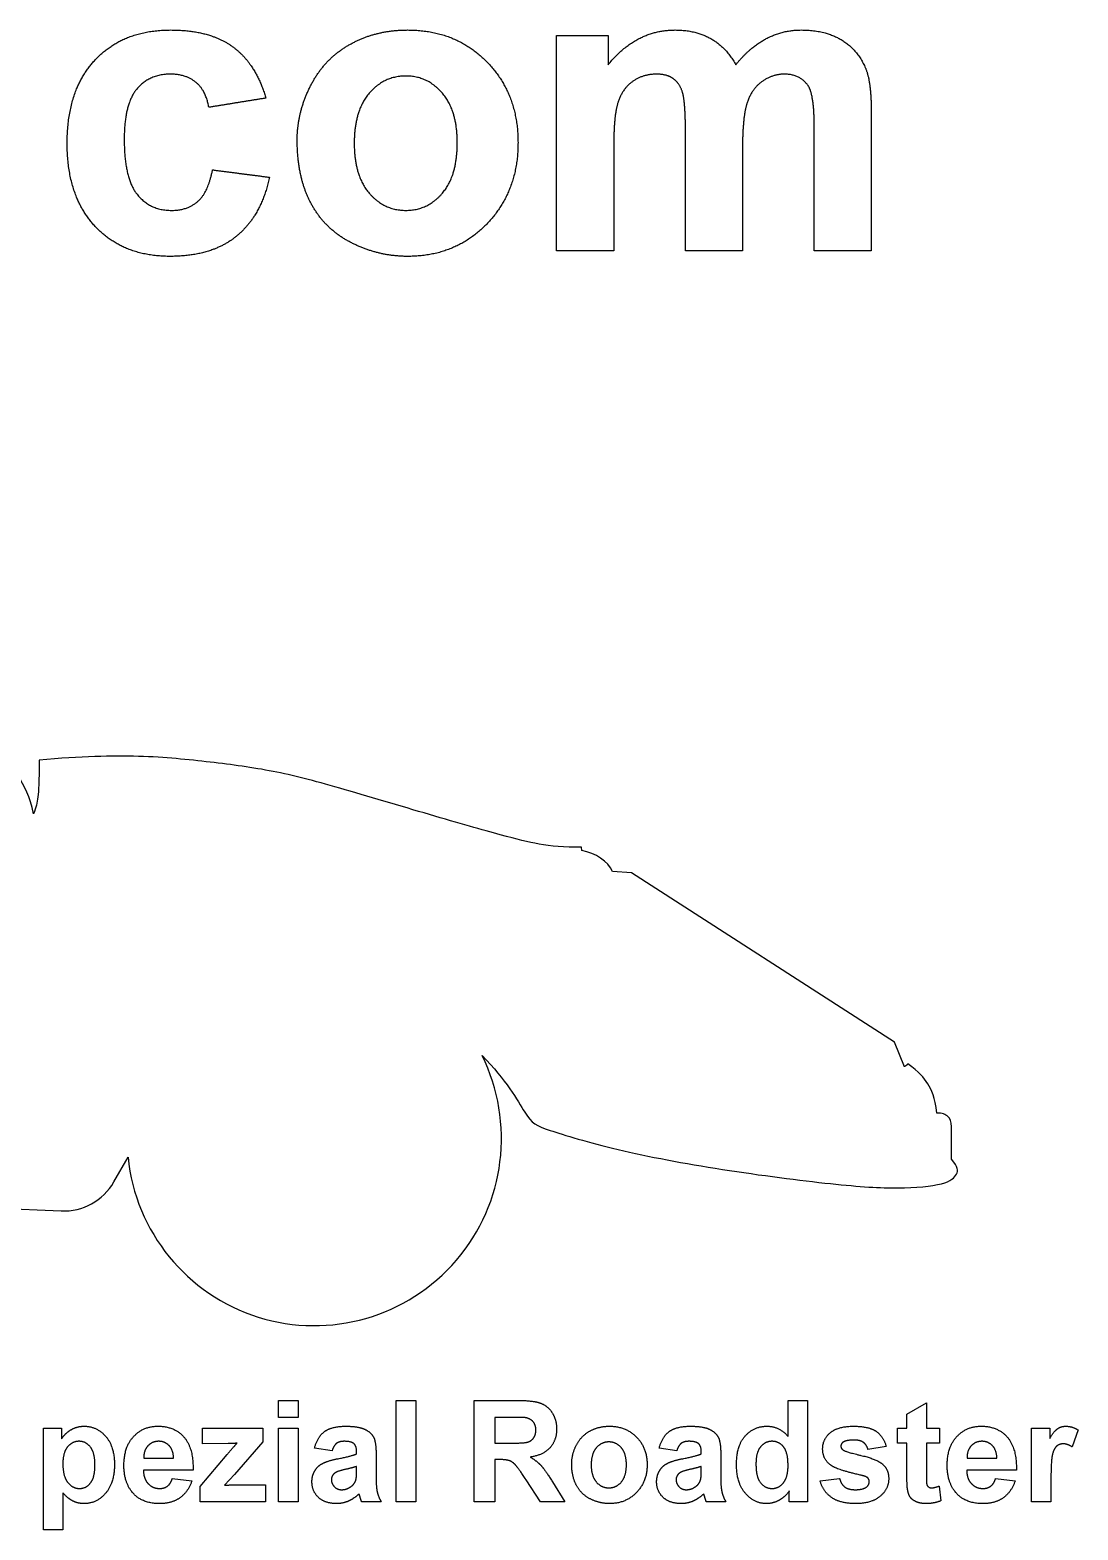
# Model space of a CAD drawing. Header units: millimetres. Extents: x -155 to 163, y -128 to 149.
# Drawn here: x 47.79 to 75.92, y 106.68 to 146.93 of the extents above; entities that cross this region are included whole.
import ezdxf

# ---------------------------------------------------------------- set-up
doc = ezdxf.new("R2010")
doc.units = ezdxf.units.MM
doc.header["$MEASUREMENT"] = 0
doc.layers.add('Layer 03', color=5, linetype='Continuous')

msp = doc.modelspace()

# ---------------------------------------------------------------- linework, layer by layer
at = {"layer": 'Layer 03'}
for p, q in [((62.598, 124.915), (62.597, 125.001)), ((63.939, 124.316), (63.426, 124.347)), ((70.991, 119.769), (63.939, 124.316)), ((71.259, 119.111), (70.991, 119.769)), ((72.522, 116.629), (72.522, 117.494)), ((50.042, 116.019), (50.424, 116.683)), ((44.445, 115.416), (48.63, 115.241)), ((54.465, 109.703), (54.465, 110.158)), ((54.465, 110.158), (54.988, 110.158)), ((54.988, 110.158), (54.988, 109.703)), ((57.621, 107.441), (57.621, 110.158)), ((57.621, 110.158), (58.144, 110.158)), ((58.144, 110.158), (58.144, 107.441)), ((59.714, 107.441), (59.714, 110.158)), ((59.714, 110.158), (60.863, 110.158)), ((68.136, 109.193), (68.136, 110.158)), ((68.136, 110.158), (68.659, 110.158)), ((68.659, 110.158), (68.659, 107.441)), ((71.326, 109.787), (71.849, 110.091)), ((71.849, 110.091), (71.849, 109.416)), ((54.988, 109.703), (54.465, 109.703)), ((60.695, 109.703), (60.271, 109.703)), ((60.271, 109.703), (60.271, 109.011)), ((71.326, 109.416), (71.326, 109.787)), ((48.152, 106.682), (48.152, 109.416)), ((48.152, 109.416), (48.642, 109.416)), ((48.642, 109.416), (48.642, 109.128)), ((52.422, 108.994), (52.422, 109.416)), ((52.422, 109.416), (54.043, 109.416)), ((54.043, 109.416), (54.043, 109.044)), ((54.465, 107.441), (54.465, 109.416)), ((54.465, 109.416), (54.988, 109.416)), ((54.988, 109.416), (54.988, 107.441)), ((71.073, 109.011), (71.073, 109.416)), ((71.073, 109.416), (71.326, 109.416)), ((71.849, 109.416), (72.204, 109.416)), ((72.204, 109.416), (72.204, 109.011)), ((74.668, 107.441), (74.668, 109.416)), ((74.668, 109.416), (75.157, 109.416)), ((75.157, 109.416), (75.157, 109.137)), ((75.917, 109.367), (75.757, 108.909)), ((52.355, 107.846), (53.085, 108.71)), ((53.113, 108.999), (52.422, 108.994)), ((54.043, 109.044), (53.281, 108.17)), ((55.899, 108.808), (55.427, 108.876)), ((56.558, 108.724), (56.558, 108.777)), ((57.081, 108.704), (57.081, 108.092)), ((60.271, 109.011), (60.672, 109.011)), ((65.149, 108.808), (64.676, 108.876)), ((65.807, 108.724), (65.807, 108.777)), ((66.33, 108.704), (66.33, 108.092)), ((70.769, 108.926), (70.28, 108.842)), ((71.326, 109.011), (71.073, 109.011)), ((71.326, 108.14), (71.326, 109.011)), ((72.204, 109.011), (71.849, 109.011)), ((71.849, 109.011), (71.849, 108.195)), ((52.169, 108.285), (50.836, 108.285)), ((50.845, 108.606), (51.646, 108.606)), ((56.558, 108.282), (56.558, 108.386)), ((60.381, 108.572), (60.271, 108.572)), ((60.271, 108.572), (60.271, 107.441)), ((65.807, 108.282), (65.807, 108.386)), ((74.263, 108.285), (72.93, 108.285)), ((72.939, 108.606), (73.74, 108.606)), ((51.612, 108.066), (52.135, 107.998)), ((53.281, 108.17), (53.013, 107.88)), ((53.287, 107.897), (54.11, 107.897)), ((54.11, 107.897), (54.11, 107.441)), ((61.492, 107.441), (61.105, 108.031)), ((61.816, 107.97), (62.144, 107.441)), ((68.997, 107.998), (69.52, 108.066)), ((72.195, 107.862), (72.238, 107.466)), ((73.706, 108.066), (74.229, 107.998)), ((75.191, 108.052), (75.191, 107.441)), ((48.675, 107.677), (48.675, 106.682)), ((52.355, 107.441), (52.355, 107.846)), ((68.17, 107.441), (68.17, 107.729)), ((54.11, 107.441), (52.355, 107.441)), ((54.988, 107.441), (54.465, 107.441)), ((57.216, 107.441), (56.693, 107.441)), ((58.144, 107.441), (57.621, 107.441)), ((60.271, 107.441), (59.714, 107.441)), ((62.144, 107.441), (61.492, 107.441)), ((66.465, 107.441), (65.942, 107.441)), ((68.659, 107.441), (68.17, 107.441)), ((75.191, 107.441), (74.668, 107.441)), ((48.675, 106.682), (48.152, 106.682))]:
    msp.add_line(p, q, dxfattribs=at)
for centre, radius, start, end in [((55.421, 117.187), 5.023, 185.7557, 26.2818), ((48.695, 116.794), 1.554, 267.605, 330.1113)]:
    msp.add_arc(centre, radius, start, end, dxfattribs=at)
for points, degree in [([(49.541, 146.124), (50.291, 146.926), (51.57, 146.926)], 2), ([(51.57, 146.926), (52.617, 146.926), (53.235, 146.475)], 2), ([(56.393, 146.548), (57.077, 146.926), (57.921, 146.926)], 2), ([(57.921, 146.926), (59.224, 146.926), (60.056, 146.069)], 2), ([(63.309, 145.995), (64.063, 146.926), (65.106, 146.926)], 2), ([(65.106, 146.926), (65.659, 146.926), (66.066, 146.694)], 2), ([(67.551, 146.694), (67.989, 146.926), (68.487, 146.926)], 2), ([(68.487, 146.926), (69.12, 146.926), (69.559, 146.667)], 2), ([(55.336, 145.454), (55.709, 146.171), (56.393, 146.548)], 2), ([(61.926, 146.778), (62.617, 146.778), (63.309, 146.778)], 2), ([(61.926, 141), (61.926, 143.889), (61.926, 146.778)], 2), ([(63.309, 146.778), (63.309, 146.386), (63.309, 145.995)], 2), ([(66.066, 146.694), (66.473, 146.463), (66.734, 145.995)], 2), ([(66.734, 145.995), (67.113, 146.463), (67.551, 146.694)], 2), ([(69.559, 146.667), (69.997, 146.407), (70.214, 145.906)], 2), ([(48.79, 143.883), (48.79, 145.323), (49.541, 146.124)], 2), ([(53.235, 146.475), (53.853, 146.023), (54.123, 145.099)], 2), ([(51.559, 145.741), (50.994, 145.741), (50.657, 145.34)], 2), ([(52.251, 145.517), (51.985, 145.741), (51.559, 145.741)], 2), ([(57.879, 145.691), (57.293, 145.691), (56.894, 145.227)], 2), ([(58.862, 145.227), (58.465, 145.691), (57.879, 145.691)], 2), ([(60.056, 146.069), (60.889, 145.213), (60.889, 143.905)], 2), ([(64.599, 145.741), (64.252, 145.741), (63.974, 145.55)], 2), ([(65.055, 145.621), (64.887, 145.741), (64.599, 145.741)], 2), ([(68.038, 145.741), (67.721, 145.741), (67.441, 145.545)], 2), ([(68.684, 145.414), (68.474, 145.741), (68.038, 145.741)], 2), ([(70.214, 145.906), (70.37, 145.535), (70.37, 144.705)], 2), ([(50.657, 145.34), (50.321, 144.938), (50.321, 143.997)], 2), ([(52.593, 144.852), (52.517, 145.294), (52.251, 145.517)], 2), ([(54.963, 143.971), (54.963, 144.737), (55.336, 145.454)], 2), ([(63.974, 145.55), (63.697, 145.36), (63.577, 145)], 2), ([(65.303, 145.257), (65.223, 145.502), (65.055, 145.621)], 2), ([(67.441, 145.545), (67.161, 145.349), (67.037, 144.971)], 2), ([(68.84, 144.304), (68.84, 145.164), (68.684, 145.414)], 2), ([(54.123, 145.099), (53.358, 144.975), (52.593, 144.852)], 2), ([(56.894, 145.227), (56.494, 144.762), (56.494, 143.889)], 2), ([(59.259, 143.9), (59.259, 144.762), (58.862, 145.227)], 2), ([(63.577, 145), (63.457, 144.641), (63.457, 143.809)], 2), ([(65.383, 144.167), (65.383, 145.012), (65.303, 145.257)], 2), ([(67.037, 144.971), (66.914, 144.593), (66.914, 143.776)], 2), ([(70.37, 144.705), (70.37, 142.853), (70.37, 141)], 2), ([(65.383, 141), (65.383, 142.584), (65.383, 144.167)], 2), ([(68.84, 141), (68.84, 142.652), (68.84, 144.304)], 2), ([(49.541, 141.656), (48.79, 142.461), (48.79, 143.883)], 2), ([(50.321, 143.997), (50.321, 142.95), (50.666, 142.518)], 2), ([(55.336, 142.272), (54.963, 142.97), (54.963, 143.971)], 2), ([(56.494, 143.889), (56.494, 143.015), (56.894, 142.551)], 2), ([(58.862, 142.551), (59.259, 143.015), (59.259, 143.9)], 2), ([(60.889, 143.905), (60.889, 142.586), (60.048, 141.719)], 2), ([(63.457, 143.809), (63.457, 142.404), (63.457, 141)], 2), ([(66.914, 143.776), (66.914, 142.388), (66.914, 141)], 2), ([(52.301, 142.331), (52.577, 142.576), (52.691, 143.173)], 2), ([(52.691, 143.173), (53.457, 143.074), (54.222, 142.975)], 2), ([(54.222, 142.975), (53.989, 141.924), (53.328, 141.388)], 2), ([(50.666, 142.518), (51.01, 142.086), (51.59, 142.086)], 2), ([(56.894, 142.551), (57.293, 142.086), (57.879, 142.086)], 2), ([(57.879, 142.086), (58.465, 142.086), (58.862, 142.551)], 2), ([(51.59, 142.086), (52.024, 142.086), (52.301, 142.331)], 2), ([(56.426, 141.213), (55.709, 141.574), (55.336, 142.272)], 2), ([(60.048, 141.719), (59.208, 140.852), (57.931, 140.852)], 2), ([(51.555, 140.852), (50.292, 140.852), (49.541, 141.656)], 2), ([(53.328, 141.388), (52.667, 140.852), (51.555, 140.852)], 2), ([(57.931, 140.852), (57.142, 140.852), (56.426, 141.213)], 2), ([(63.457, 141), (62.691, 141), (61.926, 141)], 2), ([(66.914, 141), (66.148, 141), (65.383, 141)], 2), ([(70.37, 141), (69.605, 141), (68.84, 141)], 2), ([(47.889, 125.9), (47.795, 126.355), (47.474, 126.964), (46.998, 127.484), (46.323, 127.982), (45.227, 128.48), (43.999, 128.79), (42.599, 128.978), (41.68, 129.023), (41.06, 129.034)], 3), ([(48.041, 127.339), (48.037, 126.741), (48.01, 126.297), (47.963, 126.075), (47.889, 125.9)], 3), ([(62.597, 125.001), (62.117, 124.987), (61.421, 125.076), (60.604, 125.271), (58.642, 125.833), (55.923, 126.647), (54.327, 127.067), (52.657, 127.286), (50.811, 127.481), (49.169, 127.435), (48.041, 127.339)], 3), ([(63.426, 124.347), (63.303, 124.627), (62.972, 124.835), (62.598, 124.915)], 3), ([(59.925, 119.411), (60.578, 118.758), (61.164, 117.641), (61.478, 117.476), (63.412, 116.881), (66.322, 116.335), (69.546, 115.922), (71.137, 115.823), (72.416, 115.943), (72.696, 116.232), (72.712, 116.414), (72.522, 116.629)], 3), ([(71.348, 119.185), (71.314, 119.142), (71.259, 119.111)], 2), ([(72.128, 117.861), (72.079, 118.303), (71.907, 118.673), (71.653, 118.97), (71.348, 119.185)], 3), ([(72.522, 117.494), (72.522, 117.643), (72.452, 117.792), (72.277, 117.874), (72.128, 117.861)], 3), ([(60.863, 110.158), (61.296, 110.158), (61.493, 110.085)], 2), ([(61.493, 110.085), (61.689, 110.012), (61.807, 109.824)], 2), ([(48.894, 109.371), (49.054, 109.466), (49.248, 109.466)], 2), ([(49.248, 109.466), (49.587, 109.466), (49.823, 109.195)], 2), ([(50.571, 109.187), (50.829, 109.466), (51.224, 109.466)], 2), ([(51.224, 109.466), (51.668, 109.466), (51.924, 109.176)], 2), ([(55.697, 109.322), (55.888, 109.466), (56.266, 109.466)], 2), ([(56.266, 109.466), (56.608, 109.466), (56.776, 109.384)], 2), ([(61.091, 109.694), (61.025, 109.703), (60.695, 109.703)], 2), ([(61.295, 109.586), (61.223, 109.671), (61.091, 109.694)], 2), ([(61.368, 109.364), (61.368, 109.502), (61.295, 109.586)], 2), ([(61.807, 109.824), (61.925, 109.637), (61.925, 109.395)], 2), ([(62.819, 109.337), (63.053, 109.466), (63.341, 109.466)], 2), ([(63.341, 109.466), (63.786, 109.466), (64.071, 109.174)], 2), ([(64.946, 109.322), (65.138, 109.466), (65.515, 109.466)], 2), ([(65.515, 109.466), (65.858, 109.466), (66.026, 109.384)], 2), ([(66.985, 109.204), (67.217, 109.466), (67.572, 109.466)], 2), ([(67.572, 109.466), (67.898, 109.466), (68.136, 109.193)], 2), ([(69.267, 109.29), (69.47, 109.466), (69.895, 109.466)], 2), ([(69.895, 109.466), (70.301, 109.466), (70.498, 109.33)], 2), ([(72.665, 109.187), (72.923, 109.466), (73.318, 109.466)], 2), ([(73.318, 109.466), (73.761, 109.466), (74.018, 109.176)], 2), ([(75.372, 109.401), (75.467, 109.466), (75.588, 109.466)], 2), ([(75.588, 109.466), (75.759, 109.466), (75.917, 109.367)], 2), ([(48.642, 109.128), (48.735, 109.276), (48.894, 109.371)], 2), ([(49.823, 109.195), (50.059, 108.924), (50.059, 108.44)], 2), ([(50.313, 108.413), (50.313, 108.907), (50.571, 109.187)], 2), ([(51.924, 109.176), (52.18, 108.885), (52.169, 108.285)], 2), ([(55.427, 108.876), (55.505, 109.177), (55.697, 109.322)], 2), ([(56.776, 109.384), (56.944, 109.301), (57.012, 109.173)], 2), ([(57.012, 109.173), (57.081, 109.045), (57.081, 108.704)], 2), ([(61.161, 109.044), (61.258, 109.078), (61.313, 109.16)], 2), ([(61.313, 109.16), (61.368, 109.241), (61.368, 109.364)], 2), ([(61.925, 109.395), (61.925, 109.089), (61.748, 108.889)], 2), ([(62.457, 108.963), (62.585, 109.208), (62.819, 109.337)], 2), ([(64.071, 109.174), (64.355, 108.881), (64.355, 108.434)], 2), ([(64.676, 108.876), (64.754, 109.177), (64.946, 109.322)], 2), ([(66.026, 109.384), (66.193, 109.301), (66.262, 109.173)], 2), ([(66.262, 109.173), (66.33, 109.045), (66.33, 108.704)], 2), ([(66.752, 108.436), (66.752, 108.941), (66.985, 109.204)], 2), ([(69.064, 108.855), (69.064, 109.114), (69.267, 109.29)], 2), ([(69.908, 109.095), (69.702, 109.095), (69.613, 109.037)], 2), ([(70.16, 109.03), (70.072, 109.095), (69.908, 109.095)], 2), ([(70.498, 109.33), (70.695, 109.193), (70.769, 108.926)], 2), ([(72.406, 108.413), (72.406, 108.907), (72.665, 109.187)], 2), ([(74.018, 109.176), (74.274, 108.885), (74.263, 108.285)], 2), ([(75.157, 109.137), (75.277, 109.335), (75.372, 109.401)], 2), ([(48.799, 108.91), (48.675, 108.759), (48.675, 108.462)], 2), ([(49.111, 109.061), (48.923, 109.061), (48.799, 108.91)], 2), ([(49.414, 108.907), (49.292, 109.061), (49.111, 109.061)], 2), ([(49.536, 108.435), (49.536, 108.753), (49.414, 108.907)], 2), ([(50.958, 108.939), (50.843, 108.816), (50.845, 108.606)], 2), ([(51.248, 109.061), (51.072, 109.061), (50.958, 108.939)], 2), ([(51.526, 108.945), (51.412, 109.061), (51.248, 109.061)], 2), ([(51.646, 108.606), (51.64, 108.829), (51.526, 108.945)], 2), ([(53.085, 108.71), (53.264, 108.922), (53.351, 109.011)], 2), ([(53.351, 109.011), (53.261, 109.002), (53.113, 108.999)], 2), ([(56.018, 109.005), (55.945, 108.949), (55.899, 108.808)], 2), ([(56.223, 109.061), (56.092, 109.061), (56.018, 109.005)], 2), ([(56.062, 108.595), (56.42, 108.664), (56.558, 108.724)], 2), ([(56.488, 108.996), (56.418, 109.061), (56.223, 109.061)], 2), ([(56.558, 108.777), (56.558, 108.931), (56.488, 108.996)], 2), ([(60.672, 109.011), (61.063, 109.011), (61.161, 109.044)], 2), ([(61.748, 108.889), (61.571, 108.69), (61.218, 108.638)], 2), ([(62.33, 108.456), (62.33, 108.718), (62.457, 108.963)], 2), ([(62.99, 108.886), (62.853, 108.727), (62.853, 108.428)], 2), ([(63.327, 109.044), (63.126, 109.044), (62.99, 108.886)], 2), ([(63.663, 108.886), (63.527, 109.044), (63.327, 109.044)], 2), ([(63.798, 108.432), (63.798, 108.727), (63.663, 108.886)], 2), ([(65.268, 109.005), (65.194, 108.949), (65.149, 108.808)], 2), ([(65.473, 109.061), (65.341, 109.061), (65.268, 109.005)], 2), ([(65.311, 108.595), (65.669, 108.664), (65.807, 108.724)], 2), ([(65.737, 108.996), (65.667, 109.061), (65.473, 109.061)], 2), ([(65.807, 108.777), (65.807, 108.931), (65.737, 108.996)], 2), ([(67.399, 108.912), (67.275, 108.762), (67.275, 108.465)], 2), ([(67.706, 109.061), (67.523, 109.061), (67.399, 108.912)], 2), ([(68.015, 108.91), (67.894, 109.061), (67.706, 109.061)], 2), ([(68.136, 108.414), (68.136, 108.759), (68.015, 108.91)], 2), ([(69.299, 108.408), (69.064, 108.569), (69.064, 108.855)], 2), ([(69.613, 109.037), (69.554, 108.995), (69.554, 108.929)], 2), ([(69.554, 108.929), (69.554, 108.872), (69.606, 108.832)], 2), ([(69.606, 108.832), (69.676, 108.779), (70.092, 108.683)], 2), ([(70.092, 108.683), (70.509, 108.586), (70.673, 108.448)], 2), ([(70.28, 108.842), (70.248, 108.965), (70.16, 109.03)], 2), ([(73.051, 108.939), (72.937, 108.816), (72.939, 108.606)], 2), ([(73.341, 109.061), (73.166, 109.061), (73.051, 108.939)], 2), ([(73.62, 108.945), (73.505, 109.061), (73.341, 109.061)], 2), ([(73.74, 108.606), (73.734, 108.829), (73.62, 108.945)], 2), ([(75.233, 108.715), (75.191, 108.556), (75.191, 108.052)], 2), ([(75.347, 108.933), (75.274, 108.873), (75.233, 108.715)], 2), ([(75.524, 108.994), (75.419, 108.994), (75.347, 108.933)], 2), ([(75.757, 108.909), (75.631, 108.994), (75.524, 108.994)], 2), ([(48.675, 108.462), (48.675, 108.121), (48.805, 107.958)], 2), ([(49.418, 107.945), (49.536, 108.094), (49.536, 108.435)], 2), ([(50.059, 108.44), (50.059, 107.942), (49.821, 107.666)], 2), ([(50.509, 107.729), (50.313, 108), (50.313, 108.413)], 2), ([(50.836, 108.285), (50.842, 108.053), (50.965, 107.924)], 2), ([(55.359, 107.974), (55.359, 108.142), (55.437, 108.273)], 2), ([(55.437, 108.273), (55.515, 108.404), (55.656, 108.474)], 2), ([(55.656, 108.474), (55.797, 108.543), (56.062, 108.595)], 2), ([(56.253, 108.306), (56.045, 108.26), (55.981, 108.215)], 2), ([(56.558, 108.386), (56.461, 108.353), (56.253, 108.306)], 2), ([(56.538, 108.028), (56.558, 108.095), (56.558, 108.282)], 2), ([(60.655, 108.541), (60.569, 108.572), (60.381, 108.572)], 2), ([(60.818, 108.429), (60.741, 108.511), (60.655, 108.541)], 2), ([(61.105, 108.031), (60.896, 108.347), (60.818, 108.429)], 2), ([(61.218, 108.638), (61.394, 108.534), (61.508, 108.41)], 2), ([(61.508, 108.41), (61.622, 108.286), (61.816, 107.97)], 2), ([(62.457, 107.876), (62.33, 108.114), (62.33, 108.456)], 2), ([(62.853, 108.428), (62.853, 108.13), (62.99, 107.971)], 2), ([(63.663, 107.971), (63.798, 108.13), (63.798, 108.432)], 2), ([(64.355, 108.434), (64.355, 107.983), (64.068, 107.687)], 2), ([(64.609, 107.974), (64.609, 108.142), (64.687, 108.273)], 2), ([(64.687, 108.273), (64.765, 108.404), (64.905, 108.474)], 2), ([(64.905, 108.474), (65.046, 108.543), (65.311, 108.595)], 2), ([(65.502, 108.306), (65.294, 108.26), (65.23, 108.215)], 2), ([(65.807, 108.386), (65.711, 108.353), (65.502, 108.306)], 2), ([(65.787, 108.028), (65.807, 108.095), (65.807, 108.282)], 2), ([(66.99, 107.666), (66.752, 107.942), (66.752, 108.436)], 2), ([(67.275, 108.465), (67.275, 108.145), (67.361, 108.003)], 2), ([(68.012, 107.951), (68.136, 108.106), (68.136, 108.414)], 2), ([(70.101, 108.149), (69.468, 108.291), (69.299, 108.408)], 2), ([(70.673, 108.448), (70.837, 108.308), (70.837, 108.057)], 2), ([(72.602, 107.729), (72.406, 108), (72.406, 108.413)], 2), ([(72.93, 108.285), (72.935, 108.053), (73.059, 107.924)], 2), ([(48.805, 107.958), (48.934, 107.795), (49.12, 107.795)], 2), ([(49.12, 107.795), (49.299, 107.795), (49.418, 107.945)], 2), ([(50.965, 107.924), (51.088, 107.795), (51.273, 107.795)], 2), ([(51.273, 107.795), (51.398, 107.795), (51.483, 107.859)], 2), ([(51.483, 107.859), (51.568, 107.923), (51.612, 108.066)], 2), ([(52.135, 107.998), (52.035, 107.701), (51.817, 107.546)], 2), ([(53.013, 107.88), (53.234, 107.897), (53.287, 107.897)], 2), ([(55.534, 107.556), (55.359, 107.721), (55.359, 107.974)], 2), ([(55.981, 108.215), (55.882, 108.143), (55.882, 108.031)], 2), ([(55.882, 108.031), (55.882, 107.922), (55.961, 107.842)], 2), ([(56.419, 107.855), (56.51, 107.925), (56.538, 108.028)], 2), ([(57.081, 108.092), (57.081, 107.831), (57.109, 107.707)], 2), ([(62.83, 107.514), (62.585, 107.637), (62.457, 107.876)], 2), ([(62.99, 107.971), (63.126, 107.812), (63.327, 107.812)], 2), ([(63.327, 107.812), (63.527, 107.812), (63.663, 107.971)], 2), ([(64.784, 107.556), (64.609, 107.721), (64.609, 107.974)], 2), ([(65.23, 108.215), (65.132, 108.143), (65.132, 108.031)], 2), ([(65.132, 108.031), (65.132, 107.922), (65.21, 107.842)], 2), ([(65.668, 107.855), (65.759, 107.925), (65.787, 108.028)], 2), ([(66.33, 108.092), (66.33, 107.831), (66.359, 107.707)], 2), ([(67.361, 108.003), (67.486, 107.795), (67.709, 107.795)], 2), ([(67.709, 107.795), (67.887, 107.795), (68.012, 107.951)], 2), ([(69.304, 107.554), (69.069, 107.717), (68.997, 107.998)], 2), ([(69.52, 108.066), (69.554, 107.916), (69.656, 107.839)], 2), ([(70.276, 108.08), (70.237, 108.117), (70.101, 108.149)], 2), ([(70.245, 107.837), (70.313, 107.89), (70.313, 107.979)], 2), ([(70.313, 107.979), (70.313, 108.04), (70.276, 108.08)], 2), ([(70.837, 108.057), (70.837, 107.783), (70.61, 107.587)], 2), ([(71.343, 107.768), (71.326, 107.86), (71.326, 108.14)], 2), ([(71.849, 108.195), (71.849, 107.948), (71.859, 107.907)], 2), ([(71.859, 107.907), (71.869, 107.866), (71.905, 107.839)], 2), ([(71.991, 107.812), (72.061, 107.812), (72.195, 107.862)], 2), ([(73.059, 107.924), (73.182, 107.795), (73.366, 107.795)], 2), ([(73.366, 107.795), (73.492, 107.795), (73.577, 107.859)], 2), ([(73.577, 107.859), (73.662, 107.923), (73.706, 108.066)], 2), ([(74.229, 107.998), (74.128, 107.701), (73.911, 107.546)], 2), ([(48.951, 107.455), (48.82, 107.52), (48.675, 107.677)], 2), ([(49.244, 107.39), (49.082, 107.39), (48.951, 107.455)], 2), ([(49.821, 107.666), (49.583, 107.39), (49.244, 107.39)], 2), ([(51.273, 107.39), (50.757, 107.39), (50.509, 107.729)], 2), ([(51.817, 107.546), (51.6, 107.39), (51.273, 107.39)], 2), ([(56.014, 107.39), (55.71, 107.39), (55.534, 107.556)], 2), ([(55.961, 107.842), (56.039, 107.762), (56.16, 107.762)], 2), ([(56.338, 107.457), (56.186, 107.39), (56.014, 107.39)], 2), ([(56.16, 107.762), (56.296, 107.762), (56.419, 107.855)], 2), ([(56.624, 107.655), (56.491, 107.523), (56.338, 107.457)], 2), ([(56.643, 107.594), (56.63, 107.64), (56.624, 107.655)], 2), ([(56.693, 107.441), (56.672, 107.493), (56.643, 107.594)], 2), ([(57.109, 107.707), (57.138, 107.583), (57.216, 107.441)], 2), ([(63.345, 107.39), (63.075, 107.39), (62.83, 107.514)], 2), ([(64.068, 107.687), (63.781, 107.39), (63.345, 107.39)], 2), ([(65.263, 107.39), (64.959, 107.39), (64.784, 107.556)], 2), ([(65.21, 107.842), (65.288, 107.762), (65.41, 107.762)], 2), ([(65.588, 107.457), (65.436, 107.39), (65.263, 107.39)], 2), ([(65.41, 107.762), (65.545, 107.762), (65.668, 107.855)], 2), ([(65.873, 107.655), (65.74, 107.523), (65.588, 107.457)], 2), ([(65.892, 107.594), (65.879, 107.64), (65.873, 107.655)], 2), ([(65.942, 107.441), (65.922, 107.493), (65.892, 107.594)], 2), ([(66.359, 107.707), (66.387, 107.583), (66.465, 107.441)], 2), ([(67.563, 107.39), (67.229, 107.39), (66.99, 107.666)], 2), ([(67.889, 107.476), (67.728, 107.39), (67.563, 107.39)], 2), ([(68.17, 107.729), (68.051, 107.561), (67.889, 107.476)], 2), ([(69.941, 107.39), (69.538, 107.39), (69.304, 107.554)], 2), ([(69.656, 107.839), (69.757, 107.762), (69.941, 107.762)], 2), ([(69.941, 107.762), (70.143, 107.762), (70.245, 107.837)], 2), ([(70.61, 107.587), (70.384, 107.39), (69.941, 107.39)], 2), ([(71.415, 107.562), (71.363, 107.639), (71.343, 107.768)], 2), ([(71.579, 107.438), (71.467, 107.486), (71.415, 107.562)], 2), ([(72.238, 107.466), (72.058, 107.39), (71.83, 107.39)], 2), ([(71.905, 107.839), (71.94, 107.812), (71.991, 107.812)], 2), ([(73.367, 107.39), (72.85, 107.39), (72.602, 107.729)], 2), ([(73.911, 107.546), (73.694, 107.39), (73.367, 107.39)], 2), ([(71.83, 107.39), (71.691, 107.39), (71.579, 107.438)], 2)]:
    msp.add_open_spline(points, degree=degree, dxfattribs=at)

doc.saveas('drawing.dxf')
